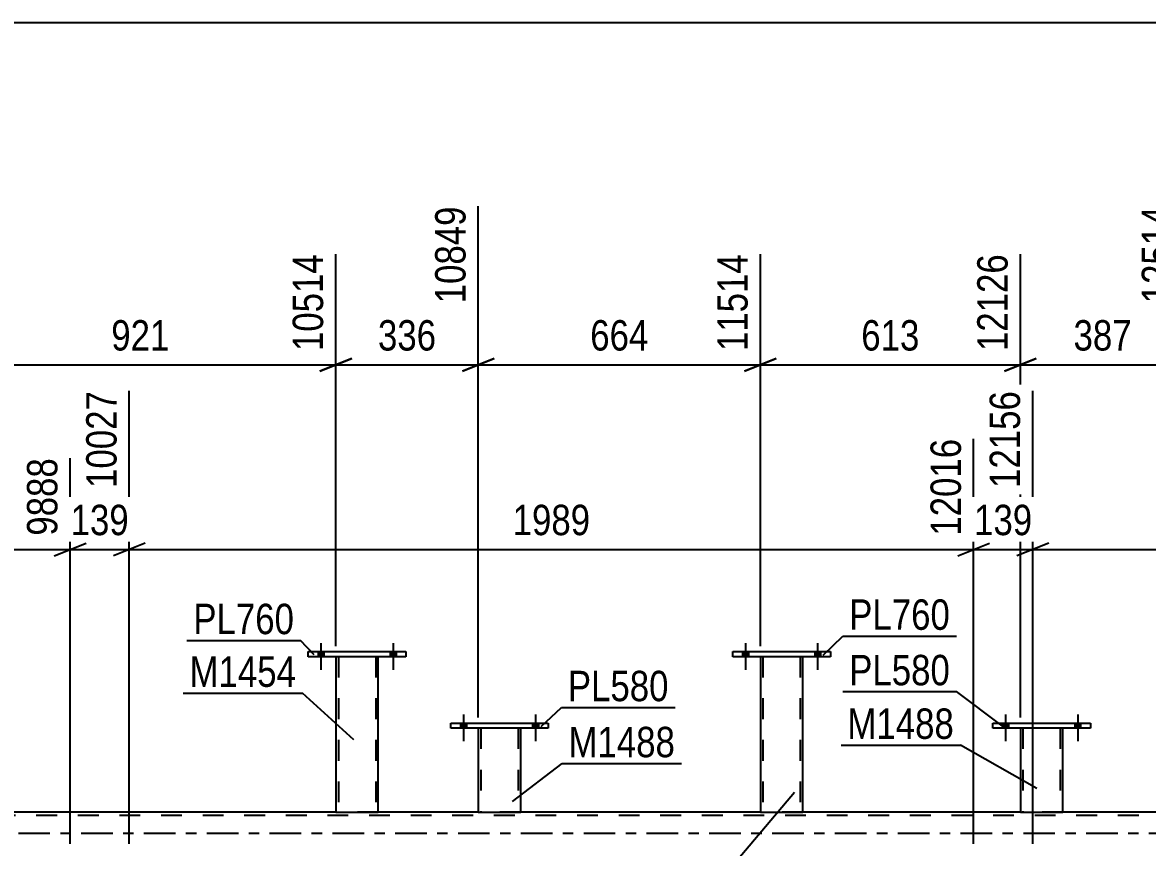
# Model space of a CAD drawing. Header units: millimetres. Extents: x -90 to 751, y -437 to 157.
# Drawn here: x 374 to 480, y -1.3 to 76.4 of the extents above; entities that cross this region are included whole.
import ezdxf

# ---------------------------------------------------------------- set-up
doc = ezdxf.new("R2010")
doc.units = ezdxf.units.MM
doc.linetypes.add('DXK_LINE_DOT2', pattern=[3.9198, 1.9599, -1.9599])
doc.linetypes.add('DXK_LINE_DOT3', pattern=[5.9187, 2.979, -0.9799, 0.9799, -0.9799])
doc.styles.add('Arial Narrow', font='ARIALN.TTF', dxfattribs={"height": 0.2})

# ---------------------------------------------------------------- blocks, each defined once
blk = doc.blocks.new('Part-814553232-4165 - 3861')
at = {"color": 2, "linetype": 'Continuous'}
for p, q in [((465.43, 10.39), (474.63, 10.39)), ((465.43, 9.91), (465.43, 10.39)), ((474.63, 9.91), (465.43, 9.91)), ((474.63, 10.39), (474.63, 9.91))]:
    blk.add_line(p, q, dxfattribs=at)
blk = doc.blocks.new('Part-814553232-4304 - 3861')
at = {"color": 2, "linetype": 'Continuous'}
for p, q in [((416.95, 9.91), (416.95, 2)), ((420.95, 2), (420.95, 9.91)), ((416.95, 2), (420.95, 2))]:
    blk.add_line(p, q, dxfattribs=at)
at = {"color": 7, "linetype": 'DXK_LINE_DOT2'}
for p, q in [((420.95, 9.91), (416.95, 9.91)), ((417.19, 9.91), (417.19, 2)), ((420.71, 9.91), (420.71, 2)), ((420.66, 2), (420.69, 2)), ((420.66, 2), (420.69, 2)), ((420.69, 2), (420.71, 2)), ((420.69, 2), (420.71, 2))]:
    blk.add_line(p, q, dxfattribs=at)
blk = doc.blocks.new('Part-814553232-4274 - 3861')
at = {"color": 2, "linetype": 'Continuous'}
for p, q in [((400.93, 17.12), (410.13, 17.12)), ((400.93, 16.64), (400.93, 17.12)), ((410.13, 17.12), (410.13, 16.64)), ((410.13, 16.64), (400.93, 16.64))]:
    blk.add_line(p, q, dxfattribs=at)
blk = doc.blocks.new('Part-814553232-3958 - 3861')
at = {"color": 7, "linetype": 'DXK_LINE_DOT2'}
for p, q in [((698.69, 1.68), (-17.02, 1.68)), ((407.53, 2), (403.53, 2)), ((420.95, 2), (416.95, 2)), ((447.53, 2), (443.53, 2)), ((472.03, 2), (468.03, 2))]:
    blk.add_line(p, q, dxfattribs=at)
at = {"color": 2, "linetype": 'Continuous'}
for p, q in [((403.53, 2), (370.69, 2)), ((416.95, 2), (407.53, 2)), ((443.53, 2), (420.95, 2)), ((468.03, 2), (447.53, 2)), ((483.53, 2), (472.03, 2))]:
    blk.add_line(p, q, dxfattribs=at)
at = {"color": 7, "linetype": 'DXK_LINE_DOT3'}
blk.add_line((-17.02, 0), (698.69, 0), dxfattribs=at)
blk = doc.blocks.new('Bolt-814553232-4109 - 3861')
at = {"linetype": 'Continuous'}
for points in [[(401.85, 16.64), (402.41, 16.64), (402.41, 17.12), (401.85, 17.12)], [(401.85, 16.64), (402.41, 16.64), (402.41, 17.12), (401.85, 17.12)], [(408.65, 16.64), (409.21, 16.64), (409.21, 17.12), (408.65, 17.12)], [(408.65, 16.64), (409.21, 16.64), (409.21, 17.12), (408.65, 17.12)]]:
    blk.add_hatch(color=1, dxfattribs=at).paths.add_polyline_path(points)
at = {"color": 1, "linetype": 'Continuous'}
for p, q in [((401.85, 17.12), (401.85, 16.64)), ((401.85, 17.12), (401.85, 16.64)), ((402.13, 17.92), (402.13, 15.4)), ((402.13, 17.92), (402.13, 15.4)), ((402.41, 17.12), (402.41, 16.64)), ((402.41, 17.12), (402.41, 16.64)), ((408.65, 17.12), (408.65, 16.64)), ((408.65, 17.12), (408.65, 16.64)), ((408.93, 17.92), (408.93, 15.4)), ((408.93, 17.92), (408.93, 15.4)), ((409.21, 17.12), (409.21, 16.64)), ((409.21, 17.12), (409.21, 16.64))]:
    blk.add_line(p, q, dxfattribs=at)
blk = doc.blocks.new('Bolt-814553232-4099 - 3861')
at = {"linetype": 'Continuous'}
for points in [[(466.35, 9.91), (466.91, 9.91), (466.91, 10.39), (466.35, 10.39)], [(466.35, 9.91), (466.91, 9.91), (466.91, 10.39), (466.35, 10.39)], [(473.15, 9.91), (473.71, 9.91), (473.71, 10.39), (473.15, 10.39)], [(473.15, 9.91), (473.71, 9.91), (473.71, 10.39), (473.15, 10.39)]]:
    blk.add_hatch(color=1, dxfattribs=at).paths.add_polyline_path(points)
at = {"color": 1, "linetype": 'Continuous'}
for p, q in [((466.63, 11.19), (466.63, 8.67)), ((466.63, 11.19), (466.63, 8.67)), ((473.43, 11.19), (473.43, 8.67)), ((473.43, 11.19), (473.43, 8.67)), ((466.35, 10.39), (466.35, 9.91)), ((466.35, 10.39), (466.35, 9.91)), ((466.91, 10.39), (466.91, 9.91)), ((466.91, 10.39), (466.91, 9.91)), ((473.15, 10.39), (473.15, 9.91)), ((473.15, 10.39), (473.15, 9.91)), ((473.71, 10.39), (473.71, 9.91)), ((473.71, 10.39), (473.71, 9.91))]:
    blk.add_line(p, q, dxfattribs=at)
blk = doc.blocks.new('Bolt-814553232-4100 - 3861')
at = {"linetype": 'Continuous'}
for points in [[(441.85, 16.64), (442.41, 16.64), (442.41, 17.12), (441.85, 17.12)], [(441.85, 16.64), (442.41, 16.64), (442.41, 17.12), (441.85, 17.12)], [(448.65, 16.64), (449.21, 16.64), (449.21, 17.12), (448.65, 17.12)], [(448.65, 16.64), (449.21, 16.64), (449.21, 17.12), (448.65, 17.12)]]:
    blk.add_hatch(color=1, dxfattribs=at).paths.add_polyline_path(points)
at = {"color": 1, "linetype": 'Continuous'}
for p, q in [((441.85, 17.12), (441.85, 16.64)), ((441.85, 17.12), (441.85, 16.64)), ((442.13, 17.92), (442.13, 15.4)), ((442.13, 17.92), (442.13, 15.4)), ((442.41, 17.12), (442.41, 16.64)), ((442.41, 17.12), (442.41, 16.64)), ((448.65, 17.12), (448.65, 16.64)), ((448.65, 17.12), (448.65, 16.64)), ((448.93, 17.92), (448.93, 15.4)), ((448.93, 17.92), (448.93, 15.4)), ((449.21, 17.12), (449.21, 16.64)), ((449.21, 17.12), (449.21, 16.64))]:
    blk.add_line(p, q, dxfattribs=at)
blk = doc.blocks.new('Bolt-814553232-4108 - 3861')
at = {"linetype": 'Continuous'}
for points in [[(415.27, 9.91), (415.83, 9.91), (415.83, 10.39), (415.27, 10.39)], [(415.27, 9.91), (415.83, 9.91), (415.83, 10.39), (415.27, 10.39)], [(422.07, 9.91), (422.63, 9.91), (422.63, 10.39), (422.07, 10.39)], [(422.07, 9.91), (422.63, 9.91), (422.63, 10.39), (422.07, 10.39)]]:
    blk.add_hatch(color=1, dxfattribs=at).paths.add_polyline_path(points)
at = {"color": 1, "linetype": 'Continuous'}
for p, q in [((415.55, 11.19), (415.55, 8.67)), ((415.55, 11.19), (415.55, 8.67)), ((422.35, 11.19), (422.35, 8.67)), ((422.35, 11.19), (422.35, 8.67)), ((415.27, 10.39), (415.27, 9.91)), ((415.27, 10.39), (415.27, 9.91)), ((415.83, 10.39), (415.83, 9.91)), ((415.83, 10.39), (415.83, 9.91)), ((422.07, 10.39), (422.07, 9.91)), ((422.07, 10.39), (422.07, 9.91)), ((422.63, 10.39), (422.63, 9.91)), ((422.63, 10.39), (422.63, 9.91))]:
    blk.add_line(p, q, dxfattribs=at)
blk = doc.blocks.new('Part-814553232-4175 - 3861')
at = {"color": 2, "linetype": 'Continuous'}
for p, q in [((414.35, 10.39), (423.55, 10.39)), ((414.35, 9.91), (414.35, 10.39)), ((423.55, 9.91), (414.35, 9.91)), ((423.55, 10.39), (423.55, 9.91))]:
    blk.add_line(p, q, dxfattribs=at)
blk = doc.blocks.new('Part-814553232-4180 - 3861')
at = {"color": 2, "linetype": 'Continuous'}
for p, q in [((443.53, 16.64), (443.53, 2)), ((447.53, 2), (447.53, 16.64)), ((443.53, 2), (447.53, 2))]:
    blk.add_line(p, q, dxfattribs=at)
at = {"color": 7, "linetype": 'DXK_LINE_DOT2'}
for p, q in [((447.53, 16.64), (443.53, 16.64)), ((443.77, 16.64), (443.77, 2)), ((447.29, 16.64), (447.29, 2)), ((447.23, 2), (447.27, 2)), ((447.23, 2), (447.27, 2)), ((447.27, 2), (447.29, 2)), ((447.27, 2), (447.29, 2))]:
    blk.add_line(p, q, dxfattribs=at)
blk = doc.blocks.new('Part-814553232-4279 - 3861')
at = {"color": 2, "linetype": 'Continuous'}
for p, q in [((403.53, 16.64), (403.53, 2)), ((407.53, 2), (407.53, 16.64)), ((403.53, 2), (407.53, 2))]:
    blk.add_line(p, q, dxfattribs=at)
at = {"color": 7, "linetype": 'DXK_LINE_DOT2'}
for p, q in [((407.53, 16.64), (403.53, 16.64)), ((403.77, 16.64), (403.77, 2)), ((407.29, 16.64), (407.29, 2)), ((407.23, 2), (407.27, 2)), ((407.23, 2), (407.27, 2)), ((407.27, 2), (407.29, 2)), ((407.27, 2), (407.29, 2))]:
    blk.add_line(p, q, dxfattribs=at)
blk = doc.blocks.new('Part-814553232-4309 - 3861')
at = {"color": 2, "linetype": 'Continuous'}
for p, q in [((468.03, 9.91), (468.03, 2)), ((472.03, 2), (472.03, 9.91)), ((468.03, 2), (472.03, 2))]:
    blk.add_line(p, q, dxfattribs=at)
at = {"color": 7, "linetype": 'DXK_LINE_DOT2'}
for p, q in [((472.03, 9.91), (468.03, 9.91)), ((468.27, 9.91), (468.27, 2)), ((471.79, 9.91), (471.79, 2)), ((471.74, 2), (471.77, 2)), ((471.74, 2), (471.77, 2)), ((471.77, 2), (471.79, 2)), ((471.77, 2), (471.79, 2))]:
    blk.add_line(p, q, dxfattribs=at)
blk = doc.blocks.new('Part-814553232-4349 - 3861')
at = {"color": 2, "linetype": 'Continuous'}
for p, q in [((440.93, 17.12), (450.13, 17.12)), ((440.93, 16.64), (440.93, 17.12)), ((450.13, 17.12), (450.13, 16.64)), ((450.13, 16.64), (440.93, 16.64))]:
    blk.add_line(p, q, dxfattribs=at)
blk = doc.blocks.new('StraightDimension-814553232-3339 - 2911')
at = {"color": 7, "linetype": 'Continuous'}
blk.add_line((-17.34, 76.42), (698.69, 76.42), dxfattribs=at)
blk = doc.blocks.new('StraightDimension-814553232-21055 - 3861')
at = {"color": 7, "linetype": 'Continuous'}
for p, q in [((416.95, 10.91), (416.95, 59.09)), ((443.53, 17.64), (443.53, 54.59)), ((418.45, 44.75), (415.45, 43.55)), ((442.03, 43.55), (445.03, 44.75)), ((416.95, 44.15), (443.53, 44.15))]:
    blk.add_line(p, q, dxfattribs=at)
at = {"color": 0}
blk.add_wipeout([(433.58, 44.9), (433.58, 49.1), (426.9, 49.1), (426.9, 44.9)], dxfattribs=at)
at = {"color": 3, "style": 'Arial Narrow'}
blk.add_text('664', height=2.863, dxfattribs=at).set_placement((427.5, 45.5))
at = {"color": 0, "linetype": 'Continuous'}
blk.add_wipeout([(442.93, 55.19), (438.73, 55.19), (438.73, 44.85), (442.93, 44.85)], dxfattribs=at)
at = {"color": 3, "linetype": 'Continuous', "style": 'Arial Narrow'}
blk.add_text('11514', height=2.863, rotation=90.0002, dxfattribs=at).set_placement((442.33, 45.45))
blk = doc.blocks.new('StraightDimension-814553232-20739 - 3861')
at = {"color": 7, "linetype": 'Continuous'}
for p, q in [((384.07, -1), (384.07, 41.69)), ((463.63, -1), (463.63, 37.19)), ((385.57, 27.35), (382.57, 26.15)), ((384.07, 26.75), (463.63, 26.75)), ((462.13, 26.15), (465.13, 27.35))]:
    blk.add_line(p, q, dxfattribs=at)
at = {"color": 0}
blk.add_wipeout([(428.11, 27.5), (428.11, 31.7), (419.59, 31.7), (419.59, 27.5)], dxfattribs=at)
at = {"color": 3, "style": 'Arial Narrow'}
blk.add_text('1989', height=2.863, dxfattribs=at).set_placement((420.19, 28.1))
at = {"color": 0, "linetype": 'Continuous'}
blk.add_wipeout([(463.03, 37.79), (458.83, 37.79), (458.83, 27.45), (463.03, 27.45)], dxfattribs=at)
at = {"color": 3, "linetype": 'Continuous', "style": 'Arial Narrow'}
blk.add_text('12016', height=2.863, rotation=90.0002, dxfattribs=at).set_placement((462.43, 28.05))
blk = doc.blocks.new('StraightDimension-814553232-21053 - 3861')
at = {"color": 7, "linetype": 'Continuous'}
for p, q in [((483.53, 17.64), (483.53, 59.09)), ((468.03, 10.91), (468.03, 54.59)), ((469.53, 44.75), (466.53, 43.55)), ((482.03, 43.55), (485.03, 44.75)), ((468.03, 44.15), (483.53, 44.15))]:
    blk.add_line(p, q, dxfattribs=at)
at = {"color": 0}
blk.add_wipeout([(479.12, 44.9), (479.12, 49.1), (472.44, 49.1), (472.44, 44.9)], dxfattribs=at)
at = {"color": 3, "style": 'Arial Narrow'}
blk.add_text('387', height=2.863, dxfattribs=at).set_placement((473.04, 45.5))
at = {"color": 0, "linetype": 'Continuous'}
blk.add_wipeout([(482.93, 59.69), (478.73, 59.69), (478.73, 49.35), (482.93, 49.35)], dxfattribs=at)
at = {"color": 3, "linetype": 'Continuous', "style": 'Arial Narrow'}
blk.add_text('12514', height=2.863, rotation=90.0002, dxfattribs=at).set_placement((482.33, 49.95))
blk = doc.blocks.new('StraightDimension-814553232-21054 - 3861')
at = {"color": 7, "linetype": 'Continuous'}
for p, q in [((443.53, 17.64), (443.53, 54.59)), ((468.03, 10.91), (468.03, 54.59)), ((445.03, 44.75), (442.03, 43.55)), ((466.53, 43.55), (469.53, 44.75)), ((443.53, 44.15), (468.03, 44.15))]:
    blk.add_line(p, q, dxfattribs=at)
at = {"color": 0}
blk.add_wipeout([(459.12, 44.9), (459.12, 49.1), (452.44, 49.1), (452.44, 44.9)], dxfattribs=at)
at = {"color": 3, "style": 'Arial Narrow'}
blk.add_text('613', height=2.863, dxfattribs=at).set_placement((453.04, 45.5))
at = {"color": 0, "linetype": 'Continuous'}
blk.add_wipeout([(467.43, 55.19), (463.23, 55.19), (463.23, 44.85), (467.43, 44.85)], dxfattribs=at)
at = {"color": 3, "linetype": 'Continuous', "style": 'Arial Narrow'}
blk.add_text('12126', height=2.863, rotation=90.0002, dxfattribs=at).set_placement((466.83, 45.45))
blk = doc.blocks.new('StraightDimension-814553232-20737 - 3861')
at = {"color": 7, "linetype": 'Continuous'}
for p, q in [((469.2, -1), (469.2, 41.69)), ((548.76, -1), (548.76, 37.19)), ((470.7, 27.35), (467.7, 26.15)), ((469.2, 26.75), (548.76, 26.75)), ((547.26, 26.15), (550.26, 27.35))]:
    blk.add_line(p, q, dxfattribs=at)
at = {"color": 0}
blk.add_wipeout([(513.24, 27.5), (513.24, 31.7), (504.73, 31.7), (504.73, 27.5)], dxfattribs=at)
at = {"color": 3, "style": 'Arial Narrow'}
blk.add_text('1989', height=2.863, dxfattribs=at).set_placement((505.33, 28.1))
at = {"color": 0, "linetype": 'Continuous'}
blk.add_wipeout([(548.16, 37.79), (543.96, 37.79), (543.96, 27.45), (548.16, 27.45)], dxfattribs=at)
at = {"color": 3, "linetype": 'Continuous', "style": 'Arial Narrow'}
blk.add_text('14145', height=2.863, rotation=90.0002, dxfattribs=at).set_placement((547.56, 28.05))
blk = doc.blocks.new('StraightDimension-814553232-20741 - 3861')
at = {"color": 7, "linetype": 'Continuous'}
for p, q in [((298.94, -1), (298.94, 39.86)), ((378.49, -1), (378.49, 35.36)), ((300.44, 27.35), (297.44, 26.15)), ((298.94, 26.75), (378.49, 26.75)), ((376.99, 26.15), (379.99, 27.35))]:
    blk.add_line(p, q, dxfattribs=at)
at = {"color": 0}
blk.add_wipeout([(342.97, 27.5), (342.97, 31.7), (334.46, 31.7), (334.46, 27.5)], dxfattribs=at)
at = {"color": 3, "style": 'Arial Narrow'}
blk.add_text('1989', height=2.863, dxfattribs=at).set_placement((335.06, 28.1))
at = {"color": 0, "linetype": 'Continuous'}
blk.add_wipeout([(377.89, 35.96), (373.69, 35.96), (373.69, 27.45), (377.89, 27.45)], dxfattribs=at)
at = {"color": 3, "linetype": 'Continuous', "style": 'Arial Narrow'}
blk.add_text('9888', height=2.863, rotation=90.0002, dxfattribs=at).set_placement((377.29, 28.05))
blk = doc.blocks.new('StraightDimension-814553232-20740 - 3861')
at = {"color": 7, "linetype": 'Continuous'}
for p, q in [((384.07, -1), (384.07, 41.69)), ((378.49, -1), (378.49, 35.36)), ((376.99, 26.15), (379.99, 27.35)), ((378.49, 26.75), (384.07, 26.75)), ((385.57, 27.35), (382.57, 26.15))]:
    blk.add_line(p, q, dxfattribs=at)
at = {"color": 0}
blk.add_wipeout([(384.62, 27.5), (384.62, 31.7), (377.94, 31.7), (377.94, 27.5)], dxfattribs=at)
at = {"color": 3, "style": 'Arial Narrow'}
blk.add_text('139', height=2.863, dxfattribs=at).set_placement((378.54, 28.1))
at = {"color": 0, "linetype": 'Continuous'}
blk.add_wipeout([(383.47, 42.29), (379.27, 42.29), (379.27, 31.95), (383.47, 31.95)], dxfattribs=at)
at = {"color": 3, "linetype": 'Continuous', "style": 'Arial Narrow'}
blk.add_text('10027', height=2.863, rotation=90.0002, dxfattribs=at).set_placement((382.87, 32.55))
blk = doc.blocks.new('StraightDimension-814553232-20738 - 3861')
at = {"color": 7, "linetype": 'Continuous'}
for p, q in [((469.2, -1), (469.2, 41.69)), ((463.63, -1), (463.63, 37.19)), ((462.13, 26.15), (465.13, 27.35)), ((463.63, 26.75), (469.2, 26.75)), ((470.7, 27.35), (467.7, 26.15))]:
    blk.add_line(p, q, dxfattribs=at)
at = {"color": 0}
blk.add_wipeout([(469.76, 27.5), (469.76, 31.7), (463.07, 31.7), (463.07, 27.5)], dxfattribs=at)
at = {"color": 3, "style": 'Arial Narrow'}
blk.add_text('139', height=2.863, dxfattribs=at).set_placement((463.67, 28.1))
at = {"color": 0, "linetype": 'Continuous'}
blk.add_wipeout([(468.6, 42.29), (464.4, 42.29), (464.4, 31.95), (468.6, 31.95)], dxfattribs=at)
at = {"color": 3, "linetype": 'Continuous', "style": 'Arial Narrow'}
blk.add_text('12156', height=2.863, rotation=90.0002, dxfattribs=at).set_placement((468, 32.55))
blk = doc.blocks.new('StraightDimension-814553232-21056 - 3861')
at = {"color": 7, "linetype": 'Continuous'}
for p, q in [((416.95, 10.91), (416.95, 59.09)), ((403.53, 17.64), (403.53, 54.59)), ((405.03, 44.75), (402.03, 43.55)), ((415.45, 43.55), (418.45, 44.75)), ((403.53, 44.15), (416.95, 44.15))]:
    blk.add_line(p, q, dxfattribs=at)
at = {"color": 0}
blk.add_wipeout([(413.58, 44.9), (413.58, 49.1), (406.9, 49.1), (406.9, 44.9)], dxfattribs=at)
at = {"color": 3, "style": 'Arial Narrow'}
blk.add_text('336', height=2.863, dxfattribs=at).set_placement((407.5, 45.5))
at = {"color": 0, "linetype": 'Continuous'}
blk.add_wipeout([(416.35, 59.69), (412.15, 59.69), (412.15, 49.35), (416.35, 49.35)], dxfattribs=at)
at = {"color": 3, "linetype": 'Continuous', "style": 'Arial Narrow'}
blk.add_text('10849', height=2.863, rotation=90.0002, dxfattribs=at).set_placement((415.75, 49.95))
blk = doc.blocks.new('StraightDimension-814553232-21057 - 3861')
at = {"color": 7, "linetype": 'Continuous'}
for p, q in [((366.69, 18.03), (366.69, 65.96)), ((403.53, 17.64), (403.53, 54.59)), ((368.19, 44.75), (365.19, 43.55)), ((402.03, 43.55), (405.03, 44.75)), ((366.69, 44.15), (403.53, 44.15))]:
    blk.add_line(p, q, dxfattribs=at)
at = {"color": 0}
blk.add_wipeout([(388.45, 44.9), (388.45, 49.1), (381.77, 49.1), (381.77, 44.9)], dxfattribs=at)
at = {"color": 3, "style": 'Arial Narrow'}
blk.add_text('921', height=2.863, dxfattribs=at).set_placement((382.37, 45.5))
at = {"color": 0, "linetype": 'Continuous'}
blk.add_wipeout([(402.93, 55.19), (398.73, 55.19), (398.73, 44.85), (402.93, 44.85)], dxfattribs=at)
at = {"color": 3, "linetype": 'Continuous', "style": 'Arial Narrow'}
blk.add_text('10514', height=2.863, rotation=90.0002, dxfattribs=at).set_placement((402.33, 45.45))
blk = doc.blocks.new('Mark-814553232-4171 - 3861')
at = {"color": 30, "linetype": 'Continuous'}
for p, q in [((422.89, 10.05), (424.79, 11.85)), ((424.79, 11.85), (435.5, 11.85))]:
    blk.add_line(p, q, dxfattribs=at)
at = {"color": 0}
blk.add_wipeout([(434.9, 12.45), (434.9, 15.45), (425.39, 15.45), (425.39, 12.45)], dxfattribs=at)
blk.add_wipeout([(434.9, 12.45), (434.9, 15.45), (425.39, 15.45), (425.39, 12.45)], dxfattribs=at)
at = {"color": 3, "style": 'Arial Narrow'}
blk.add_text('PL580', height=2.863, dxfattribs=at).set_placement((425.39, 12.45))
blk = doc.blocks.new('Mark-814553232-4161 - 3861')
at = {"color": 30, "linetype": 'Continuous'}
for p in [(451.3, 13.35), (466.32, 10.13)]:
    blk.add_line(p, (462, 13.35), dxfattribs=at)
at = {"color": 0}
blk.add_wipeout([(461.4, 13.95), (461.4, 16.95), (451.9, 16.95), (451.9, 13.95)], dxfattribs=at)
blk.add_wipeout([(461.4, 13.95), (461.4, 16.95), (451.9, 16.95), (451.9, 13.95)], dxfattribs=at)
at = {"color": 3, "style": 'Arial Narrow'}
blk.add_text('PL580', height=2.863, dxfattribs=at).set_placement((451.9, 13.95))
blk = doc.blocks.new('Mark-814553232-4176 - 3861')
at = {"color": 30, "linetype": 'Continuous'}
for p in [(446.76, 3.85), (426.34, -6.98)]:
    blk.add_line(p, (437.59, -6.98), dxfattribs=at)
at = {"color": 0}
blk.add_wipeout([(436.99, -6.38), (436.99, -3.38), (426.94, -3.38), (426.94, -6.38)], dxfattribs=at)
blk.add_wipeout([(436.99, -6.38), (436.99, -3.38), (426.94, -3.38), (426.94, -6.38)], dxfattribs=at)
at = {"color": 3, "style": 'Arial Narrow'}
blk.add_text('M1454', height=2.863, dxfattribs=at).set_placement((426.94, -6.38))
blk = doc.blocks.new('Mark-814553232-4270 - 3861')
at = {"color": 30, "linetype": 'Continuous'}
for p in [(389.5, 18.17), (401.5, 16.83)]:
    blk.add_line(p, (400.2, 18.17), dxfattribs=at)
at = {"color": 0}
blk.add_wipeout([(399.6, 18.77), (399.6, 21.77), (390.1, 21.77), (390.1, 18.77)], dxfattribs=at)
blk.add_wipeout([(399.6, 18.77), (399.6, 21.77), (390.1, 21.77), (390.1, 18.77)], dxfattribs=at)
at = {"color": 3, "style": 'Arial Narrow'}
blk.add_text('PL760', height=2.863, dxfattribs=at).set_placement((390.1, 18.77))
blk = doc.blocks.new('Mark-814553232-4275 - 3861')
at = {"color": 30, "linetype": 'Continuous'}
for p in [(389.14, 13.2), (405.23, 8.8)]:
    blk.add_line(p, (400.39, 13.2), dxfattribs=at)
at = {"color": 0}
blk.add_wipeout([(399.79, 13.8), (399.79, 16.8), (389.74, 16.8), (389.74, 13.8)], dxfattribs=at)
blk.add_wipeout([(399.79, 13.8), (399.79, 16.8), (389.74, 16.8), (389.74, 13.8)], dxfattribs=at)
at = {"color": 3, "style": 'Arial Narrow'}
blk.add_text('M1454', height=2.863, dxfattribs=at).set_placement((389.74, 13.8))
blk = doc.blocks.new('Mark-814553232-4300 - 3861')
at = {"color": 30, "linetype": 'Continuous'}
for p, q in [((420.18, 3), (424.85, 6.57)), ((424.85, 6.57), (436.1, 6.57))]:
    blk.add_line(p, q, dxfattribs=at)
at = {"color": 0}
blk.add_wipeout([(435.5, 7.17), (435.5, 10.17), (425.45, 10.17), (425.45, 7.17)], dxfattribs=at)
blk.add_wipeout([(435.5, 7.17), (435.5, 10.17), (425.45, 10.17), (425.45, 7.17)], dxfattribs=at)
at = {"color": 3, "style": 'Arial Narrow'}
blk.add_text('M1488', height=2.863, dxfattribs=at).set_placement((425.45, 7.17))
blk = doc.blocks.new('Mark-814553232-4305 - 3861')
at = {"color": 30, "linetype": 'Continuous'}
for p in [(451.13, 8.3), (469.59, 4.23)]:
    blk.add_line(p, (462.38, 8.3), dxfattribs=at)
at = {"color": 0}
blk.add_wipeout([(461.78, 8.9), (461.78, 11.9), (451.73, 11.9), (451.73, 8.9)], dxfattribs=at)
blk.add_wipeout([(461.78, 8.9), (461.78, 11.9), (451.73, 11.9), (451.73, 8.9)], dxfattribs=at)
at = {"color": 3, "style": 'Arial Narrow'}
blk.add_text('M1488', height=2.863, dxfattribs=at).set_placement((451.73, 8.9))
blk = doc.blocks.new('Mark-814553232-4345 - 3861')
at = {"color": 30, "linetype": 'Continuous'}
for p, q in [((449.46, 16.78), (451.3, 18.58)), ((451.3, 18.58), (462.01, 18.58))]:
    blk.add_line(p, q, dxfattribs=at)
at = {"color": 0}
blk.add_wipeout([(461.41, 19.18), (461.41, 22.18), (451.9, 22.18), (451.9, 19.18)], dxfattribs=at)
blk.add_wipeout([(461.41, 19.18), (461.41, 22.18), (451.9, 22.18), (451.9, 19.18)], dxfattribs=at)
at = {"color": 3, "style": 'Arial Narrow'}
blk.add_text('PL760', height=2.863, dxfattribs=at).set_placement((451.9, 19.18))

msp = doc.modelspace()

# ---------------------------------------------------------------- block references
for name in ['StraightDimension-814553232-3339 - 2911', 'Part-814553232-4274 - 3861', 'Bolt-814553232-4109 - 3861', 'Part-814553232-4349 - 3861', 'Bolt-814553232-4100 - 3861', 'Part-814553232-4279 - 3861', 'Part-814553232-4180 - 3861', 'Bolt-814553232-4108 - 3861', 'Bolt-814553232-4099 - 3861', 'Part-814553232-4175 - 3861', 'Part-814553232-4304 - 3861', 'Part-814553232-4165 - 3861', 'Part-814553232-4309 - 3861', 'Part-814553232-3958 - 3861']:
    msp.add_blockref(name, (0, 0))

# ---------------------------------------------------------------- next in the draw order: block references
for name in ['StraightDimension-814553232-21053 - 3861', 'StraightDimension-814553232-21055 - 3861', 'StraightDimension-814553232-20741 - 3861']:
    msp.add_blockref(name, (0, 0))

# ---------------------------------------------------------------- next in the draw order: block references
msp.add_blockref('StraightDimension-814553232-20739 - 3861', (0, 0))

# ---------------------------------------------------------------- next in the draw order: block references
for name in ['StraightDimension-814553232-21056 - 3861', 'StraightDimension-814553232-21054 - 3861', 'StraightDimension-814553232-20740 - 3861', 'Mark-814553232-4171 - 3861', 'Mark-814553232-4176 - 3861']:
    msp.add_blockref(name, (0, 0))

# ---------------------------------------------------------------- next in the draw order: block references
for name in ['StraightDimension-814553232-21057 - 3861', 'StraightDimension-814553232-20737 - 3861', 'Mark-814553232-4300 - 3861']:
    msp.add_blockref(name, (0, 0))

# ---------------------------------------------------------------- next in the draw order: block references
for name in ['StraightDimension-814553232-20738 - 3861', 'Mark-814553232-4270 - 3861']:
    msp.add_blockref(name, (0, 0))

# ---------------------------------------------------------------- next in the draw order: block references
for name in ['Mark-814553232-4275 - 3861', 'Mark-814553232-4161 - 3861']:
    msp.add_blockref(name, (0, 0))

# ---------------------------------------------------------------- next in the draw order: block references
for name in ['Mark-814553232-4345 - 3861', 'Mark-814553232-4305 - 3861']:
    msp.add_blockref(name, (0, 0))

doc.saveas('drawing.dxf')
